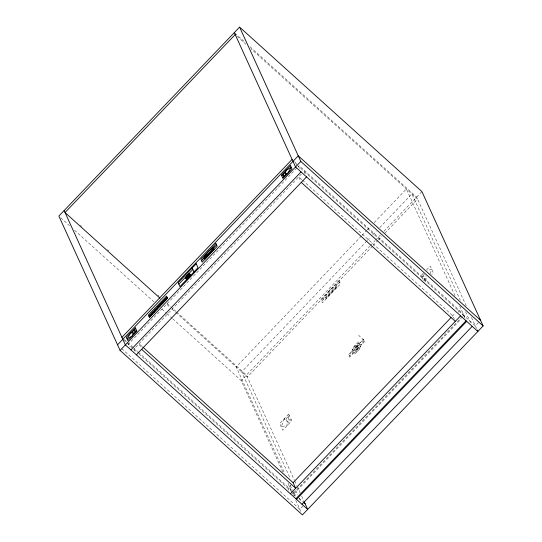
<?xml version="1.0" encoding="UTF-8"?>
<svg xmlns="http://www.w3.org/2000/svg" width="542" height="542" viewBox="0 0 542 542"><rect width="100%" height="100%" fill="white"/><g stroke="black" fill="none" stroke-linecap="round" stroke-linejoin="round"><path stroke-width="0.41" stroke-dasharray="2.71 2.03" d="M430.07 273.92L431.811 269.401L427.123 270.58M364.061 340.24L361.426 344.787L361.108 344.089L360.505 344.719L360.03 343.669L360.626 343.039L360.322 342.361L364.061 340.24L358.56 335.274M301.352 174.043L133.806 349.231L134.762 351.331M361.345 236.075L236.197 366.934L284.957 473.918M361.934 235.465L366.609 230.574M367.198 229.957L370.701 226.292M374.21 222.62L406.378 188.989L455.131 295.973M366.846 241.034L241.698 371.9L290.106 478.112M367.435 240.424L370.355 237.369M372.7 234.923L376.202 231.251M379.712 227.586L411.879 193.948L460.287 300.166M282.822 471.913L241.19 380.559L369.861 246.014M370.443 245.404L375.125 240.512M375.708 239.903L380.389 235.004M383.892 231.339L421.391 192.139M372.51 246.143L247.355 377.002L170.649 307.809M373.092 245.533L377.767 240.641M378.357 240.025L381.866 236.359M384.786 233.297L417.536 199.056L250.926 48.753M423.404 273.229L421.242 275.492L423.397 280.214M426.608 269.875L430.28 266.041L433.343 272.762L431.764 274.401M289.313 415.382L288.31 416.425L290.153 420.47L291.149 419.42M421.866 276.854L422.862 275.81L424.704 279.848L423.708 280.898M424.386 274.211L423.438 275.207L425.28 279.252L426.71 277.755L425.775 275.709M424.847 281.644L428.085 278.256M290.769 485.137L287.849 488.193L288.805 490.293M452.177 316.359L455.395 312.998M462.096 315.038L463.268 313.818L298.988 165.622M462.36 316.433L293.351 493.159L294.624 495.957M293.974 493.721L461.235 318.832M303.032 505.998L299.868 509.304L121.306 348.221M478.478 322.537L475.32 325.844L297.998 165.886M234.943 33.177L244.998 42.256M250.031 46.788L416.642 197.098L466.235 305.918M237.091 36.273L245.892 44.214M294.597 161.665L296.481 163.359M295.431 163.562L297.389 165.33M301.86 179.632L298.717 176.794L300.945 181.692M302.49 180.201L452.76 315.756L454.352 319.258M80.48 225.309L81.734 226.441M107.512 249.693L108.773 250.831M157.81 295.072L159.07 296.203M167.241 303.581L176.048 311.521M176.672 312.084L246.461 375.044L294.313 480.036M166.882 304.401L170.025 307.239M60.745 217.776L69.545 225.716M74.579 230.248L153.799 301.718M161.97 309.089L166.374 313.059M167.004 313.628L172.031 318.168M172.661 318.73L241.19 380.559M142.221 346.555L139.077 343.723L140.995 347.917M124.423 339.61L126.93 341.873M127.553 342.436L132.573 346.961M133.196 347.53L137.587 351.487M138.217 352.056L291.833 490.632M123.434 339.875L138.21 353.201M138.84 353.77L296.332 495.849M298.852 498.118L302.626 501.519M471.479 317.416L476.594 328.642M465.544 311.711L471.161 324.028M459.691 305.979L465.659 319.062M463.532 315.207L465.124 318.71M458.031 310.248L458.986 312.348M303.987 171.286L305.261 174.084M299.441 168.42L298.486 166.319L128.305 344.272L129.579 347.07M337.016 287.524L336.846 287.152L325.972 298.52L326.142 298.893M294.658 480.801L296.759 485.402M297.104 486.167L300.248 493.064M301.643 496.126L303.744 500.727M295.715 490.429L297.822 495.049M299.225 498.125L300.627 501.208M290.214 485.469L292.321 490.083M292.673 490.856L295.126 496.242M287.992 483.247L292.185 492.441M292.531 493.206L293.581 495.51M295.769 500.313L301.142 512.102M284.394 418.587L281.21 426.872L287.456 425.301L286.833 423.939L287.721 423.011L285.878 418.966L284.99 419.894L284.394 418.587M351.643 351.44L349.001 355.986L352.747 353.858L352.429 353.167L353.032 352.537L352.551 351.48L351.948 352.11L351.643 351.44M355.227 345.329L352.51 349.922L359.028 343.106L355.227 345.329M360.498 346.331L357.781 350.925L353.98 353.147L360.498 346.331M329.976 289.923L321.738 301.122L339.814 282.226L329.976 289.923M339.014 280.471L320.939 299.374L322.47 302.727L340.545 283.832L339.014 280.471M336.507 286.406L325.634 297.775L325.877 298.303L336.751 286.942L336.507 286.406M288.71 414.068L279.679 423.519L282.734 430.233L291.772 420.788L288.71 414.068M358.486 341.921L351.968 348.736L352.693 350.335L348.452 354.773L349.556 357.198L353.797 352.761L354.522 354.332L361.04 347.517L360.322 345.938L364.617 341.446L363.513 339.028L359.217 343.52L358.486 341.921M287.741 417.022L286.312 418.519L288.148 422.557L289.577 421.066L287.741 417.022M357.361 345.335L354.529 348.303L354.692 348.662L357.524 345.694L357.361 345.335M357.591 345.843L354.759 348.804L355.464 350.362L358.303 347.395L357.591 345.843M353.811 350.166L352.842 351.182L353.323 352.232L354.285 351.223L353.811 350.166M358.384 345.383L354.197 349.766L354.678 350.816L358.865 346.44L358.384 345.383M359.739 343.967L358.77 344.983L359.251 346.033L360.22 345.024L359.739 343.967M358.37 347.544L355.532 350.505L355.694 350.864L358.533 347.903L358.37 347.544"/><path stroke-width="0.81" d="M149.185 316.684L150.432 314.55M149.436 317.239L167.512 298.344L166.489 296.101L148.42 315.004L149.436 317.239L151.943 312.971M150.947 315.668L153.447 311.399M152.451 314.089L154.951 309.821M153.955 312.517L156.462 308.249M155.466 310.939L157.966 306.67M156.97 309.367L159.47 305.099M158.474 307.795L160.981 303.52M159.985 306.216L162.485 301.948M161.489 304.645L163.989 300.376M162.993 303.066L165.493 298.798M164.497 301.494L167.004 297.226L148.928 316.122M166.008 299.916L167.254 297.782M185.743 277.938L186.922 275.919M185.981 278.459L188.345 274.435M186.224 278.988L189.476 273.439M186.462 279.516L189.72 273.967M187.6 278.52L189.957 274.496M189.016 277.037L190.201 275.024M239.584 27.1L58.861 216.068L120.087 350.417L302.416 514.9L483.139 325.932L421.913 191.583L239.584 27.1L300.81 161.441L483.139 325.932M235.208 34.573L65.026 212.518L159.965 298.161M121.909 337.348L292.091 159.402M117.533 344.82L298.256 155.845L480.591 320.329M135.676 328.506L134.673 329.556L135.595 331.575L136.598 330.532M281.759 175.757L282.761 174.714L283.676 176.733L282.68 177.776M178.826 284.137L192.83 269.489M120.087 350.417L300.81 161.441M130.859 349.868L301.04 171.916M136.36 354.827L306.542 176.882M141.631 349.319L295.668 488.281L293.12 482.678L451.012 317.585M290.397 493.789L460.578 315.844M295.898 498.755L466.079 320.803M296.528 499.317L466.709 321.372M302.029 504.284L472.211 326.338M301.271 182.397L455.307 321.352M142.851 347.124L293.12 482.678M303.249 502.088L305.139 503.789M477.231 330.044L477.868 331.44L295.539 166.956L234.313 32.615M214.151 249.577L214.009 249.266L205.093 259.049M304.089 501.492L307.687 509.385L125.358 344.902L64.132 210.56M192.166 268.019L193.948 271.942M131.042 332.341L127.092 338.953L132.573 335.701L132.275 335.044L133.163 334.116L132.241 332.097L131.354 333.025L131.042 332.341M291.25 167.309L287.294 173.921L286.996 173.264L286.108 174.192L285.187 172.173L286.074 171.245L285.769 170.561L291.25 167.309M208.406 251.454L201.543 260.783L216.604 245.038L208.406 251.454M196.231 263.771L178.155 282.667L179.944 286.582L198.013 267.687L196.231 263.771M135.364 327.829L126.327 337.273L127.858 340.633L136.896 331.189L135.364 327.829M215.933 243.575L200.872 259.327L202.152 262.125L217.213 246.38L215.933 243.575M290.485 165.628L281.447 175.073L282.978 178.433L292.016 168.989L290.485 165.628M134.104 330.153L132.675 331.65L133.596 333.669L135.019 332.171L134.104 330.153M284.76 172.62L283.33 174.118L284.252 176.136L285.681 174.639L284.76 172.62M189.415 273.31L185.5 277.409L186.523 279.645L190.438 275.553L189.415 273.31M213.731 248.642L204.666 258.121L204.869 258.561L213.927 249.09L213.731 248.642"/></g></svg>
